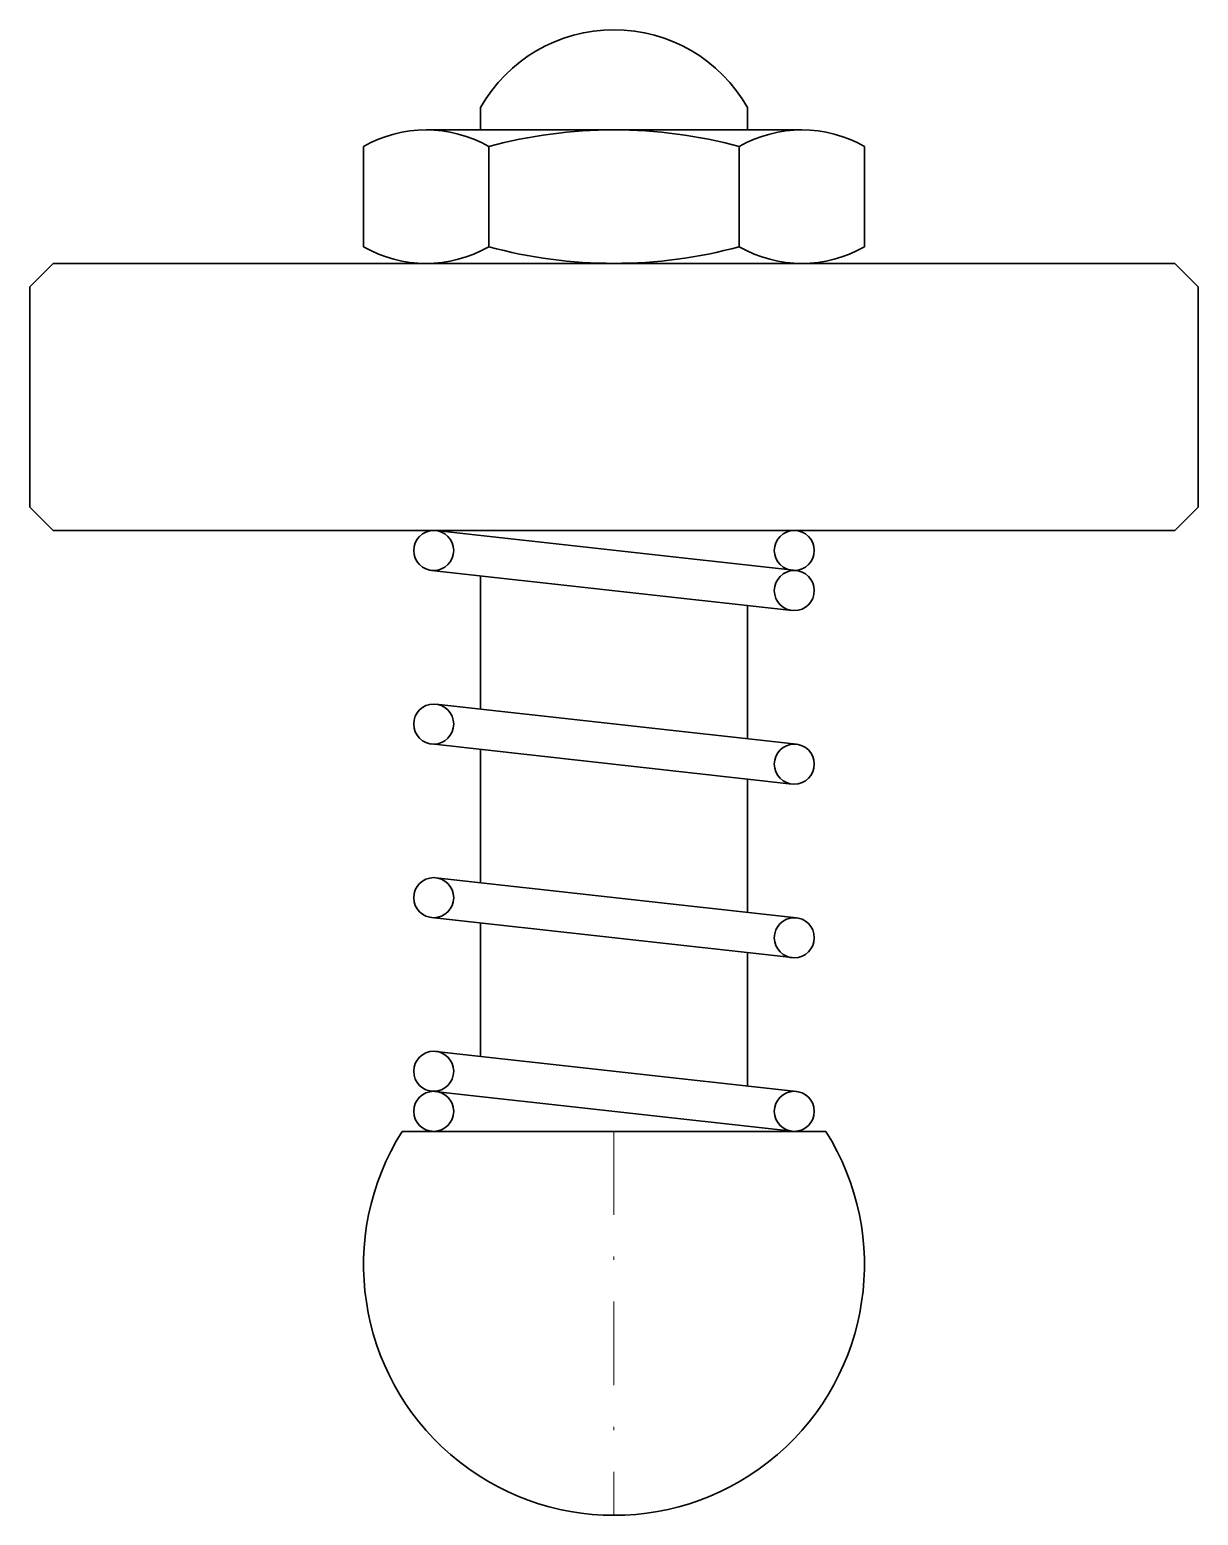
# Model space of a CAD drawing. Header units: millimetres. Extents: x -17.5 to 17.5, y 0 to 44.5.
import ezdxf

# ---------------------------------------------------------------- set-up
doc = ezdxf.new("R2010")
doc.units = ezdxf.units.MM
doc.header["$LTSCALE"] = 5
doc.linetypes.add('AUSGEZOGEN', pattern=[0])
doc.linetypes.add('DASHDOT', pattern=[1, 0.5, -0.25, 0, -0.25])
doc.layers.add('2', color=7, linetype='Continuous')

# ---------------------------------------------------------------- blocks, each defined once
blk = doc.blocks.new('40_001_001_nNn01')
at = {"layer": '2', "color": 7, "linetype": 'AUSGEZOGEN', "lineweight": 35}
for p, q in [((-4, 42.165), (-4, 41.5)), ((4, 42.165), (4, 41.5)), ((-5.629, 41.5), (5.629, 41.5)), ((-7.506, 38), (-7.506, 41)), ((-3.753, 38), (-3.753, 41)), ((3.753, 38), (3.753, 41)), ((7.506, 38), (7.506, 41)), ((-17.5, 36.8), (-16.8, 37.5)), ((16.8, 37.5), (-16.8, 37.5)), ((17.5, 36.8), (16.8, 37.5)), ((-17.5, 36.8), (-17.5, 30.2)), ((17.5, 30.2), (17.5, 36.8)), ((-16.8, 29.5), (-17.5, 30.2)), ((16.8, 29.5), (17.5, 30.2)), ((-16.8, 29.5), (16.8, 29.5)), ((-5.334, 29.496), (5.466, 28.296)), ((-5.466, 28.304), (5.334, 27.104)), ((-4, 28.141), (-4, 24.148)), ((4, 27.252), (4, 23.259)), ((-5.334, 24.296), (5.466, 23.096)), ((-5.466, 23.104), (5.334, 21.904)), ((-4, 22.941), (-4, 18.948)), ((4, 22.052), (4, 18.059)), ((-5.334, 19.096), (5.466, 17.896)), ((-5.466, 17.904), (5.334, 16.704)), ((-4, 17.741), (-4, 13.748)), ((4, 16.852), (4, 12.859)), ((-5.334, 13.896), (5.466, 12.696)), ((-5.466, 12.704), (5.334, 11.504))]:
    blk.add_line(p, q, dxfattribs=at)
for centre in [(-5.4, 28.9), (5.4, 28.9), (5.4, 27.7), (-5.4, 23.7), (5.4, 22.5), (-5.4, 18.5), (5.4, 17.3), (-5.4, 13.3), (-5.4, 12.1), (5.4, 12.1)]:
    blk.add_circle(centre, 0.6, dxfattribs=at)
for centre, radius, start, end in [((0, 39.907), 4.593, 29.4467, 150.5533), ((-5.629, 37.729), 3.771, 60.1583, 119.8417), ((0, 27.167), 14.333, 74.8218, 105.1782), ((5.629, 37.729), 3.771, 60.1583, 119.8417), ((-5.629, 41.271), 3.771, 240.1583, 299.8417), ((0, 51.833), 14.333, 254.8218, 285.1782), ((5.629, 41.271), 3.771, 240.1583, 299.8417)]:
    blk.add_arc(centre, radius, start, end, dxfattribs=at)
blk = doc.blocks.new('40002_001_nNn00')
blk.add_blockref('40_001_001_nNn01', (0, 0))

msp = doc.modelspace()

# ---------------------------------------------------------------- linework, layer by layer
at = {"layer": '2', "color": 7, "linetype": 'AUSGEZOGEN', "lineweight": 35}
msp.add_line((6.344, 11.5), (-6.344, 11.5), dxfattribs=at)
at = {"layer": '2', "color": 7, "linetype": 'DASHDOT', "lineweight": 18}
msp.add_line((0, 11.5), (0, 0), dxfattribs=at)
at = {"layer": '2', "color": 7, "linetype": 'AUSGEZOGEN', "lineweight": 35}
msp.add_arc((0, 7.5), 7.5, 147.769, 32.231, dxfattribs=at)

# ---------------------------------------------------------------- block references
msp.add_blockref('40002_001_nNn00', (0, 0))

doc.saveas('drawing.dxf')
